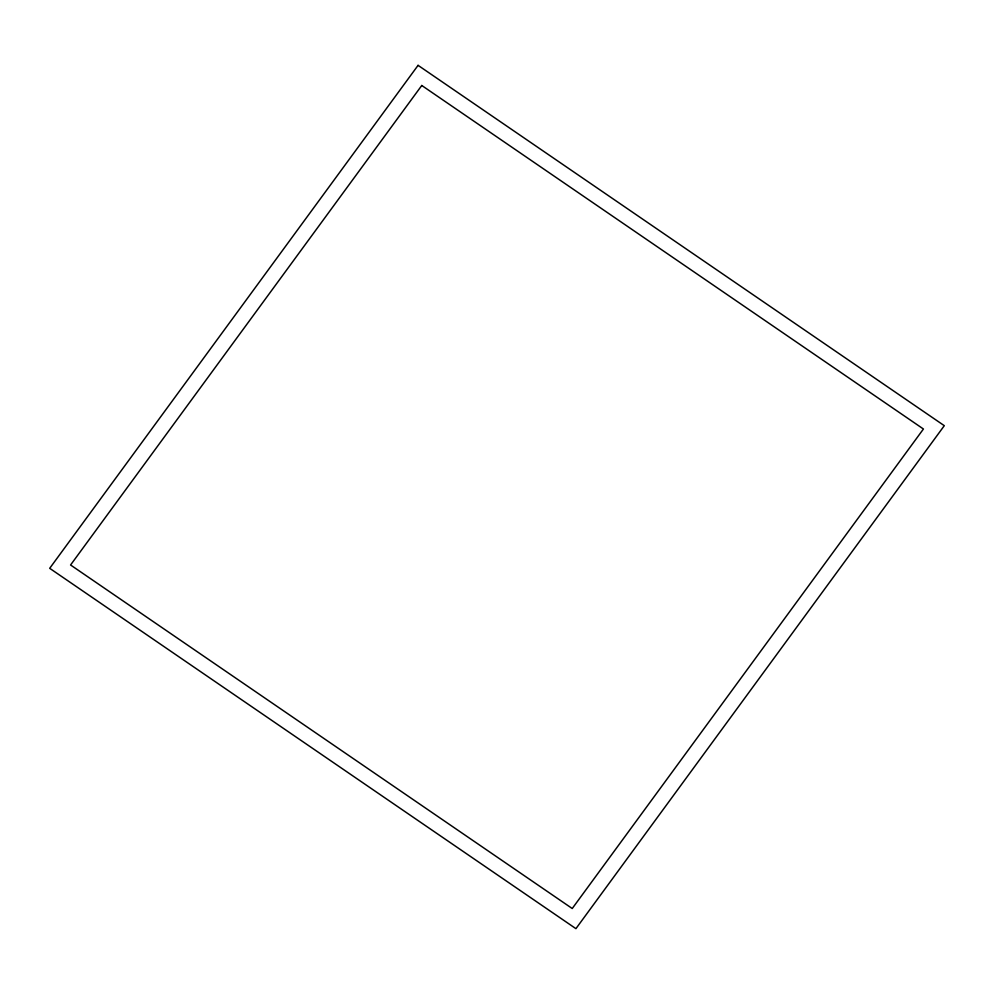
<?xml version="1.0" encoding="UTF-8"?>
<svg xmlns="http://www.w3.org/2000/svg" width="994" height="994" viewBox="0 0 994 994"><rect width="100%" height="100%" fill="white"/><g stroke="black" fill="none" stroke-linecap="round" stroke-linejoin="round"><path stroke-width="1.49" d="M418.076 65.343L49.7 568.319L575.924 928.657L944.3 425.68L418.076 65.343M421.767 85.484L70.574 564.99L572.233 908.516L923.426 429.01L421.767 85.484"/></g></svg>
